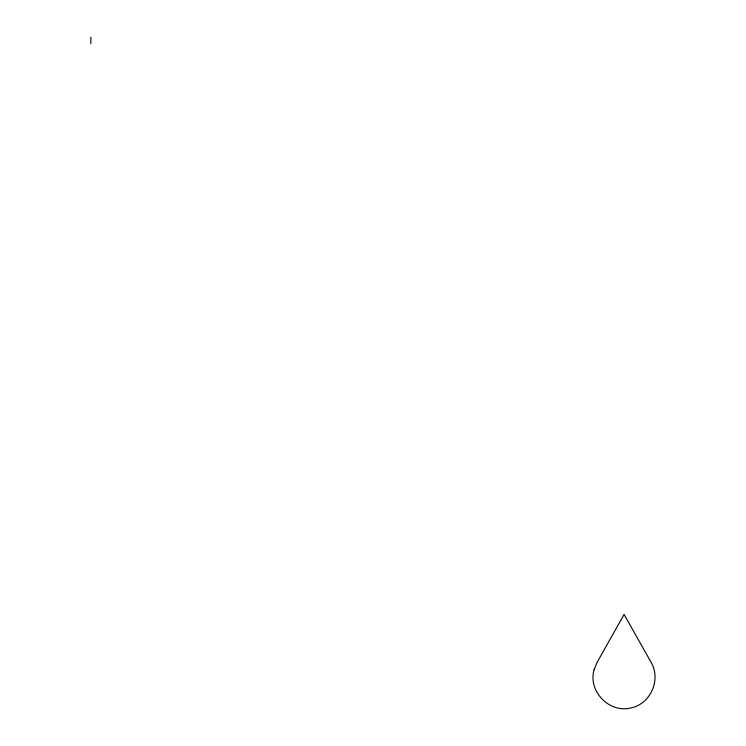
<?xml version="1.0" encoding="UTF-8"?>
<svg xmlns="http://www.w3.org/2000/svg" width="746" height="746" viewBox="0 0 746 746"><rect width="100%" height="100%" fill="white"/><g stroke="black" fill="none" stroke-linecap="round" stroke-linejoin="round"><path stroke-width="1.12" d="M90.853 37.3L90.853 43.66M594.124 669.628C587.522 691.607 610.163 714.248 632.142 707.646C651.23 702.909 661.133 678.981 650.988 662.14L624.104 614.406L597.229 662.14L594.124 669.628"/></g></svg>
